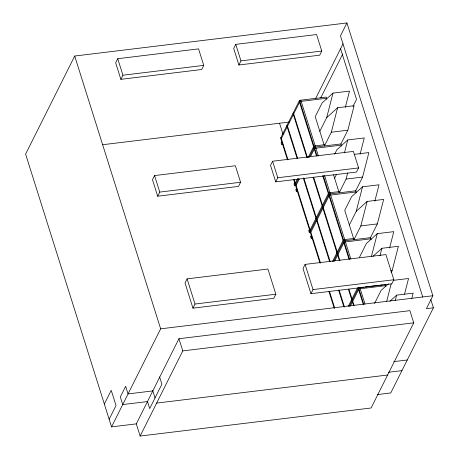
<?xml version="1.0" encoding="UTF-8"?>
<svg xmlns="http://www.w3.org/2000/svg" width="459" height="459" viewBox="0 0 459 459"><rect width="100%" height="100%" fill="white"/><g stroke="black" fill="none" stroke-linecap="round" stroke-linejoin="round"><path stroke-width="0.69" d="M319.831 131.314L326.71 117.579L332.999 93.097L349.506 91.089L345.317 107.412M332.999 93.097L322.098 102.942L315.224 116.678L324.444 145.951L331.323 132.221L337.612 107.733L354.119 105.725L347.83 130.213L340.951 143.948L341.594 145.985M344.445 152.87L347.761 139.949L364.268 137.941L360.074 154.264M333.55 174.839L339.207 192.803L346.086 179.067L347.658 172.951M356.356 192.832L355.714 190.795L362.593 177.065L368.881 152.577L354.44 154.333M349.356 225.019L356.236 211.283L362.524 186.796L379.031 184.793L374.837 201.117M362.524 186.796L351.623 196.647L344.743 210.377L353.969 239.655L360.843 225.92L367.137 201.438L383.644 199.43L377.35 223.917L370.132 238.336M371.342 256.776L377.287 233.648L393.793 231.646L389.599 247.969M379.972 255.772L381.894 248.29L398.401 246.282L392.112 270.77L391.177 272.64M386.627 301.586L391.171 283.903M395.262 300.582L396.656 295.137L413.163 293.135L411.769 298.574M404.534 294.139L408.55 278.498L393.42 280.334M430.817 299.595L433.399 307.8L426.417 308.649L432.883 295.739L346.935 22.95L74.702 56.032L25.601 154.092L111.543 426.881L136.306 423.869L178.941 338.725L409.91 310.657L413.748 322.838L371.107 407.982L140.144 436.05L136.306 423.869M117.733 58.706L115.668 62.826L120.872 79.338L201.69 69.516L203.756 65.396L198.552 48.883L117.733 58.706L122.932 75.219L120.872 79.338M154.551 175.579L152.491 179.698L157.689 196.211L238.514 186.388L240.573 182.269L235.369 165.756L154.551 175.579L159.755 192.086L157.689 196.211M235.76 44.362L233.7 48.482L238.898 64.994L319.722 55.172L321.782 51.052L316.578 34.54L235.76 44.362L240.964 60.875L238.898 64.994M104.348 404.046L111.227 390.311L116.024 405.538L109.144 419.268M111.543 426.881L160.65 328.828L74.702 56.032M187.094 278.86L185.029 282.979L192.964 308.161L273.782 298.339L275.848 294.219L267.913 269.037L187.094 278.86L195.023 304.036L192.964 308.161M326.831 99.133L326.188 97.096L299.526 100.332L280.615 138.102L287.46 159.83M281.327 138.584L299.893 101.508L326.561 98.266M272.583 161.235L270.517 165.355L275.721 181.862L356.54 172.045L358.605 167.919L353.401 151.413L272.583 161.235L277.787 177.742L275.721 181.862M346.935 22.95L340.469 35.859L422.756 297.03M140.144 436.05L182.78 350.906L178.941 338.725M315.666 98.49L343.068 43.771M320.749 97.87L342.77 53.898M295.349 183.095L297.593 178.62M308.155 157.523L313.916 146.014L324.444 144.734M295.378 184.954L298.602 178.511M309.159 157.426L314.289 147.184L340.951 143.948M296.089 185.436L299.291 179.044M310.496 156.668L314.656 148.355L341.324 145.119M353.005 106.436L356.517 99.425L340.561 48.78M334.674 154.167L336.86 149.795L347.761 139.949M334.594 178.167L336.47 174.42M310.112 229.948L328.678 192.866L339.207 191.587M310.135 231.806L329.051 194.037L355.714 190.795M310.852 232.288L329.419 195.207L356.081 191.971M305.086 264.401L303.02 268.521L310.955 293.697L391.774 283.874L393.839 279.755L385.904 254.579L305.086 264.401L313.021 289.577L310.955 293.697M332.557 261.452L343.441 239.718L353.969 238.439M333.555 261.372L343.808 240.889L370.476 237.647L371.119 239.684M334.577 261.24L344.181 242.059L370.843 238.818M359.506 257.229L366.385 243.499L377.287 233.648M348.278 306.388L357.561 287.85M349.276 306.302L358.571 287.741L363.482 287.145M350.297 306.176L358.938 288.912L385.606 285.67M374.578 303.456L381.142 290.352L388.412 283.782M433.399 307.8L390.764 392.95L377.241 394.591M326.71 117.579L337.612 107.733M356.236 211.283L367.137 201.438M373.069 256.26L381.894 248.29M389.909 301.236L396.656 295.137M122.932 75.219L203.756 65.396M240.964 60.875L321.782 51.052M102.328 144.763L289.187 122.054M331.323 132.221L347.83 130.213M159.755 192.086L240.573 182.269M277.787 177.742L358.605 167.919M346.086 179.067L362.593 177.065M360.843 225.92L377.35 223.917M390.735 270.936L392.112 270.77M313.021 289.577L393.839 279.755M195.023 304.036L275.848 294.219M364.888 286.973L367.693 286.634M368.732 286.508L379.048 285.251M380.322 285.096L382.485 284.832M383.833 284.672L385.233 284.5L385.876 286.536M160.65 328.828L432.883 295.739M182.78 350.906L413.748 322.838M152.813 390.913L128.05 393.92L125.651 386.312L120.321 396.955L122.719 404.563L147.482 401.556L149.691 408.579L161.901 384.206L159.606 376.925M393.742 361.629L407.271 359.988M388.412 372.272L401.941 370.631M156.645 403.088L387.614 375.02M300.794 100.182L318.339 155.859M324.542 175.55L350.854 259.071M359.839 287.586L364.974 303.881M299.526 100.332L317.071 156.014M323.274 175.705L349.586 259.22M358.571 287.741L363.918 304.719M299.182 101.02L316.509 156.02M322.717 175.711L349.029 259.232M358.227 288.43L363.362 304.724M293.335 112.696L307.455 157.512M313.658 177.203L339.976 260.718M348.96 289.239L354.096 305.533M292.991 113.379L306.899 157.517M313.101 177.208L339.413 260.723M348.398 289.245L353.533 305.539M287.15 125.055L297.633 158.326M303.835 178.017L330.147 261.532M339.132 290.054L344.479 307.031M286.806 125.743L297.071 158.332M303.279 178.023L329.591 261.544M338.576 290.059L343.923 307.037M279.548 123.224L282.991 134.154M280.96 137.413L288.017 159.824M294.225 179.515L320.537 263.03M329.522 291.551L334.657 307.846M293.662 179.521L319.98 263.036M328.965 291.557L334.313 308.534M152.732 390.655L155.022 397.936M283.037 144.642A1.371 0.482 83.1 0 1 282.778 144.298M297.661 191.363A1.371 0.482 83.1 0 1 297.541 191.151M281.252 142.806A1.371 0.482 83.1 0 0 281.895 144.843A1.371 0.482 83.1 0 0 282.09 142.789A1.371 0.482 83.1 0 0 281.252 142.806M294.167 183.789A1.371 0.482 83.1 0 0 294.81 185.832A1.371 0.482 83.1 0 0 295.005 183.778A1.371 0.482 83.1 0 0 294.167 183.789M310.777 236.511A1.371 0.482 83.1 0 0 311.414 238.548A1.371 0.482 83.1 0 0 311.615 236.494A1.371 0.482 83.1 0 0 310.777 236.511M296.015 189.659A1.371 0.482 83.1 0 0 296.657 191.696A1.371 0.482 83.1 0 0 296.853 189.642A1.371 0.482 83.1 0 0 296.015 189.659M308.93 230.642A1.371 0.482 83.1 0 0 309.567 232.679A1.371 0.482 83.1 0 0 309.768 230.63A1.371 0.482 83.1 0 0 308.93 230.642"/></g></svg>
